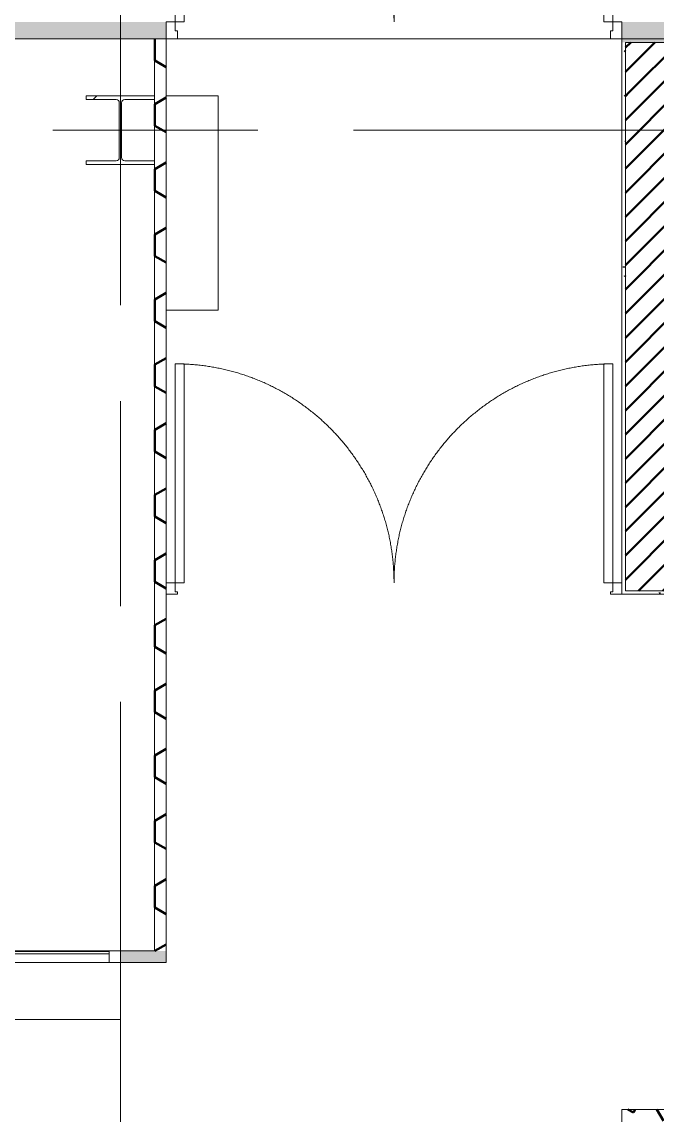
# Model space of a CAD drawing. Header units: millimetres. Extents: x -76261 to 649593, y -304265 to 60256.
# Drawn here: x 77268 to 80054, y -4320 to 475 of the extents above; entities that cross this region are included whole.
import ezdxf

# ---------------------------------------------------------------- set-up
doc = ezdxf.new("R2010")
doc.units = ezdxf.units.MM
doc.header["$LTSCALE"] = 2000
doc.header["$MEASUREMENT"] = 0
for name, pattern in [('Centre', [6.9, 4, -0.7, 1.5, -0.7]), ('Dash', [6, 3, -3]), ('Hidden 1_0mm', [1.6, 1, -0.6])]:
    doc.linetypes.add(name, pattern=pattern)
doc.layers.get('0').update_dxf_attribs({"linetype": 'CONTINUOUS'})
for name, color, linetype, lineweight in [('A-DETL-GENF', 8, 'CONTINUOUS', 15), ('A-DETL-GENF-HDLN', 8, 'Dash', 15), ('A-DOOR', 8, 'CONTINUOUS', 15), ('A-GLAZ', 8, 'CONTINUOUS', 15), ('A-WALL', 8, 'CONTINUOUS', 15), ('A-WALL-PATT', 8, 'CONTINUOUS', 50), ('G-IMPT', 8, 'CONTINUOUS', 15), ('I-FURN', 8, 'Hidden 1_0mm', 15), ('I-WALL', 8, 'CONTINUOUS', 15), ('S-COLS', 8, 'CONTINUOUS', 15), ('S-GRID', 14, 'CONTINUOUS', 15)]:
    doc.layers.add(name, color=color, linetype=linetype, lineweight=lineweight)
pattern_1 = [(45, (150192.53, 42001.635), (-53.03301, 53.03301), [])]

# ---------------------------------------------------------------- blocks, each defined once
blk = doc.blocks.new('AD_UK Beams-Column - SC1-300_300_10_16-V22-2nd FLOOR PLAN')
at = {"layer": 'S-COLS'}
h = blk.add_hatch(dxfattribs=at)
h.set_pattern_fill('FP_62', color=256, style=0, pattern_type=2)
h.set_pattern_definition([(45, (72492.53, 42001.64), (-371.231, 371.231), []), (45, (72492.53, 42564.14), (-371.231, 371.231), [])])
h.paths.add_polyline_path([(-150, -150), (150, -150), (150, -134), (19, -134), (9.1, -129.9), (5, -120), (5, 120), (9.1, 129.9), (19, 134), (150, 134), (150, 150), (-150, 150), (-150, 134), (-19, 134), (-9.1, 129.9), (-5, 120), (-5, -120), (-9.1, -129.9), (-19, -134), (-150, -134)], flags=0)
for p, q in [((150, 150), (-150, 150)), ((-150, 150), (-150, 134)), ((150, 134), (150, 150)), ((-150, 134), (-19, 134)), ((-5, 120), (-5, -120)), ((5, -120), (5, 120)), ((19, 134), (150, 134)), ((-19, -134), (-150, -134)), ((-150, -134), (-150, -150)), ((150, -134), (19, -134)), ((150, -150), (150, -134)), ((-150, -150), (150, -150))]:
    blk.add_line(p, q, dxfattribs=at)
for centre, start, end in [((-19, 120), 0, 90), ((19, 120), 90, 180), ((-19, -120), 270, 0), ((19, -120), 180, 270)]:
    blk.add_arc(centre, 14, start, end, dxfattribs=at)
blk = doc.blocks.new('LS-Office-S_rvt-1-2nd FLOOR PLAN')
blk.add_blockref('AD_UK Beams-Column - SC1-300_300_10_16-V22-2nd FLOOR PLAN', (-72492.5, -42001.6))
blk = doc.blocks.new('PD-2CANH - CUA THONG NHA XUONG-10863104-2nd FLOOR PLAN')
at = {"layer": 'A-DETL-GENF'}
for p, q in [((-681, -37.5), (-721, -37.5)), ((-721, -997.5), (-721, -37.5)), ((-681, -997.5), (-681, -37.5)), ((1159, -37.5), (1199, -37.5)), ((1159, -997.5), (1159, -37.5)), ((1199, -997.5), (1199, -37.5)), ((-681, -997.5), (-721, -997.5)), ((1159, -997.5), (1199, -997.5))]:
    blk.add_line(p, q, dxfattribs=at)
at = {"layer": 'A-DETL-GENF-HDLN'}
for centre, start, end in [((-721, -37.5), 270, 360), ((1199, -37.5), 180, 270)]:
    blk.add_arc(centre, 960, start, end, dxfattribs=at)
at = {"layer": 'A-DOOR'}
for p, q in [((-761, 37.5), (-711, 37.5)), ((-761, -37.5), (-761, 37.5)), ((-721, 2.5), (-721, -37.5)), ((-711, 2.5), (-721, 2.5)), ((-711, 37.5), (-711, 2.5)), ((1189, 37.5), (1239, 37.5)), ((1189, 2.5), (1189, 37.5)), ((1199, 2.5), (1189, 2.5)), ((1199, -37.5), (1199, 2.5)), ((1239, 37.5), (1239, -37.5)), ((-721, -37.5), (-761, -37.5)), ((1239, -37.5), (1199, -37.5))]:
    blk.add_line(p, q, dxfattribs=at)
blk = doc.blocks.new('Book_Shelf_771 - 12ZBKS05_dwg-10708863-2nd FLOOR PLAN')
at = {"layer": 'G-IMPT'}
for p, q in [((0, 939.8), (228.6, 939.8)), ((228.6, 0), (228.6, 939.8)), ((0, 0), (228.6, 0))]:
    blk.add_line(p, q, dxfattribs=at)
blk = doc.blocks.new('Book_Shelf_771 - Book_Shelf_771-10708869-2nd FLOOR PLAN')
blk.add_blockref('Book_Shelf_771 - 12ZBKS05_dwg-10708863-2nd FLOOR PLAN', (0, 0))
blk = doc.blocks.new('PD-2CANH - PANEL 2000X2200-10704735-2nd FLOOR PLAN')
at = {"layer": 'A-DETL-GENF'}
for p, q in [((-681, -25), (-721, -25)), ((-721, -985), (-721, -25)), ((-681, -985), (-681, -25)), ((1159, -25), (1199, -25)), ((1159, -985), (1159, -25)), ((1199, -985), (1199, -25)), ((-681, -985), (-721, -985)), ((1159, -985), (1199, -985))]:
    blk.add_line(p, q, dxfattribs=at)
at = {"layer": 'A-DETL-GENF-HDLN'}
for centre, start, end in [((-721, -25), 270, 360), ((1199, -25), 180, 270)]:
    blk.add_arc(centre, 960, start, end, dxfattribs=at)
at = {"layer": 'A-DOOR'}
for p, q in [((-761, 25), (-711, 25)), ((-761, -25), (-761, 25)), ((-721, 15), (-721, -25)), ((-711, 15), (-721, 15)), ((-711, 25), (-711, 15)), ((1189, 25), (1239, 25)), ((1189, 15), (1189, 25)), ((1199, 15), (1189, 15)), ((1199, -25), (1199, 15)), ((1239, 25), (1239, -25)), ((-721, -25), (-761, -25)), ((1239, -25), (1199, -25))]:
    blk.add_line(p, q, dxfattribs=at)
blk = doc.blocks.new('WPVC-2000X200-2 LOP - FIX-2000X2000-9839258-2nd FLOOR PLAN')
at = {"layer": 'A-GLAZ'}
for p, q in [((1000, 275), (-1000, 275)), ((-1000, 275), (-1000, 25)), ((1000, 25), (1000, 275)), ((-1000, 25), (1000, 25)), ((-1000, 25), (-1000, -25)), ((-950, -25), (-950, 25)), ((950, 25), (950, -25)), ((1000, -25), (1000, 25)), ((-1000, -25), (-950, -25)), ((950, -12.2), (-950, -12.2)), ((-950, -12.2), (-950, -22.2)), ((-950, -22.2), (950, -22.2)), ((-950, -25), (950, -25)), ((950, -22.2), (950, -12.2)), ((950, -25), (1000, -25))]:
    blk.add_line(p, q, dxfattribs=at)
blk = doc.blocks.new('Xrexf_Office')
at = {"layer": 'A-WALL-PATT'}
h = blk.add_hatch(dxfattribs=at)
h.set_pattern_fill('FP_1', color=256, style=0, pattern_type=2)
h.set_pattern_definition([(180, (80675, 475), (-142.875, -82.489), [95.25, -190.5]), (300, (80675, 475), (142.87507, -82.4889), [95.25, -190.5]), (240, (80675, 475), (7e-05, -164.9779), [0, -190.5, 95.25, 0])])
h.paths.add_polyline_path([(95660, 400), (95660, 475), (79900, 475), (79900, 400), (95610, 400)], flags=0)
h.paths.add_polyline_path([(66300, 400), (77900, 400), (77900, 475), (65740, 475), (65740, 400), (65790, 400)], flags=0)
h = blk.add_hatch(dxfattribs=at)
h.set_pattern_fill('FP_23', color=256, style=0, pattern_type=2)
h.set_pattern_definition([(270, (77850, -1600), (82.489, -142.875), [95.25, -190.5]), (30, (77850, -1600), (82.489, 142.875), [95.25, -190.5]), (330, (77850, -1600), (164.978, 7e-05), [0, -190.5, 95.25, 0])])
h.paths.add_polyline_path([(77850, -3600), (77900, -3600), (77900, 400), (77850, 400), (77850, -2984.3)], flags=0)
h = blk.add_hatch(dxfattribs=at)
h.set_pattern_fill('FP_31', color=256, angle=-322.5, style=0, pattern_type=2)
h.set_pattern_definition([(217.5, (82600, 400), (4.7995, -146.824), [5.029, -110.795, 5.029, -124.511, -123.825]), (217.5, (82600, 400), (4.7995, -146.824), [-245.364, 5.029, -118.796]), (187.5, (82600, 400), (-134.857, -215.047), [5.029, -57.455, 5.029, -99.365, -40.005]), (187.5, (82600, 400), (-134.857, -215.047), [-166.878, 5.029, -34.976]), (147.5, (82693.73, 400), (-237.298, -0.4316), [5.029, -33.071, 5.029, -132.131, -179.07]), (147.5, (82693.73, 400), (-237.298, -0.4316), [-175.26, 5.029, -174.041]), (137.5, (82693.73, 400), (-229.067, -66.879), [5.029, -14.021, 5.029, -84.887, -102.87]), (137.5, (82693.73, 400), (-229.067, -66.879), [-108.966, 5.029, -97.841])])
h.paths.add_polyline_path([(85285, 385), (85300, 385), (85300, 400), (79900, 400), (79900, 385), (84968.9, 385)], flags=0)
h = blk.add_hatch(dxfattribs=at)
h.set_pattern_fill('FP_36', color=256, angle=37.5, style=0, pattern_type=2)
h.set_pattern_definition([(127.5, (80150, -942.5), (-146.824, -4.8), [5.029, -110.795, 5.029, -124.511, -123.825]), (127.5, (80150, -942.5), (-146.824, -4.8), [-245.364, 5.029, -118.796]), (97.5, (80150, -942.5), (-215.047, 134.857), [5.029, -57.455, 5.029, -99.365, -40.005]), (97.5, (80150, -942.5), (-215.047, 134.857), [-166.878, 5.029, -34.976]), (57.5, (80150, -1036.23), (-0.432, 237.298), [5.029, -33.071, 5.029, -132.131, -179.07]), (57.5, (80150, -1036.23), (-0.432, 237.298), [-175.26, 5.029, -174.041]), (47.5, (80150, -1036.23), (-66.88, 229.067), [5.029, -14.021, 5.029, -84.887, -102.87]), (47.5, (80150, -1036.23), (-66.88, 229.067), [-108.966, 5.029, -97.841])])
h.paths.add_polyline_path([(79900, -2035), (79915, -2035), (79915, 385), (79900, 385), (79900, -2025)], flags=0)
h = blk.add_hatch(dxfattribs=at)
h.set_pattern_fill('FP_32', color=256, style=0, pattern_type=2)
h.set_pattern_definition(pattern_1)
h.paths.add_polyline_path([(85285, 165), (85285, 385), (79915, 385), (79915, 165), (85065, 165)], flags=0)
h = blk.add_hatch(dxfattribs=at)
h.set_pattern_fill('FP_32', color=256, style=0, pattern_type=2)
h.set_pattern_definition(pattern_1)
h.paths.add_polyline_path([(80135, -2020), (80135, 165), (79915, 165), (79915, -2020)], flags=0)
h = blk.add_hatch(dxfattribs=at)
h.set_pattern_fill('FP_37', color=256, angle=-322.5, style=0, pattern_type=2)
h.set_pattern_definition([(217.5, (82600, -1895), (4.7995, -146.824), [5.029, -110.795, 5.029, -124.511, -123.825]), (217.5, (82600, -1895), (4.7995, -146.824), [-245.364, 5.029, -118.796]), (187.5, (82600, -1895), (-134.857, -215.047), [5.029, -57.455, 5.029, -99.365, -40.005]), (187.5, (82600, -1895), (-134.857, -215.047), [-166.878, 5.029, -34.976]), (147.5, (82693.73, -1895), (-237.298, -0.4316), [5.029, -33.071, 5.029, -132.131, -179.07]), (147.5, (82693.73, -1895), (-237.298, -0.4316), [-175.26, 5.029, -174.041]), (137.5, (82693.73, -1895), (-229.067, -66.879), [5.029, -14.021, 5.029, -84.887, -102.87]), (137.5, (82693.73, -1895), (-229.067, -66.879), [-108.966, 5.029, -97.841])])
h.paths.add_polyline_path([(81260, -2035), (85050, -2035), (85050, -2020), (81245, -2020), (81245, -2035)], flags=0)
h.paths.add_polyline_path([(80160, -2035), (80160, -2020), (79915, -2020), (79915, -2035), (80150, -2035)], flags=0)
h.paths.add_polyline_path([(81135, -2035), (81135, -2020), (81060, -2020), (81060, -2035), (81120, -2035)], flags=0)
h = blk.add_hatch(dxfattribs=at)
h.set_pattern_fill('FP_22', color=256, style=0, pattern_type=2)
h.set_pattern_definition([(180, (71845, -3600), (-142.875, -82.489), [95.25, -190.5]), (300, (71845, -3600), (142.8751, -82.4889), [95.25, -190.5]), (240, (71845, -3600), (7e-05, -164.9779), [0, -190.5, 95.25, 0])])
h.paths.add_polyline_path([(77700, -3650), (77900, -3650), (77900, -3600), (77700, -3600), (77700, -3625)], flags=0)
h.paths.add_polyline_path([(75700, -3650), (75700, -3600), (75550, -3600), (75550, -3650)], flags=0)
h.paths.add_polyline_path([(74550, -3650), (74550, -3600), (74100, -3600), (74100, -3650)], flags=0)
h.paths.add_polyline_path([(72825, -3650), (73100, -3650), (73100, -3600), (72825, -3600), (72825, -3625)], flags=0)
h.paths.add_polyline_path([(70300, -3650), (70825, -3650), (70825, -3600), (70300, -3600), (70300, -3625)], flags=0)
h.paths.add_polyline_path([(68545, -3650), (69300, -3650), (69300, -3600), (68545, -3600), (68545, -3625)], flags=0)
h.paths.add_polyline_path([(65790, -3650), (66545, -3650), (66545, -3600), (65790, -3600), (65790, -3625)], flags=0)
h = blk.add_hatch(dxfattribs=at)
h.set_pattern_fill('FP_16', color=256, style=0, pattern_type=2)
h.set_pattern_definition([(90, (79950, -7547.5), (-82.489, 142.875), [95.25, -190.5]), (210, (79950, -7547.5), (-82.4889, -142.875), [95.25, -190.5]), (150, (79950, -7547.5), (-164.9779, -7e-05), [0, -190.5, 95.25, 0])])
h.paths.add_polyline_path([(79900, -10800), (79950, -10800), (79950, -9775), (79900, -9775), (79900, -10362.5)], flags=0)
h.paths.add_polyline_path([(79925, -7775), (79950, -7775), (79950, -6550), (79900, -6550), (79900, -7775)], flags=0)
h.paths.add_polyline_path([(79900, -5550), (79950, -5550), (79950, -4295), (79900, -4295), (79900, -5443.7)], flags=0)
h = blk.add_hatch(dxfattribs=at)
h.set_pattern_fill('FP_40', color=256, style=0, pattern_type=2)
h.set_pattern_definition([(180, (82625, -4295), (-142.875, -82.489), [95.25, -190.5]), (300, (82625, -4295), (142.875, -82.489), [95.25, -190.5]), (240, (82625, -4295), (7e-05, -164.978), [0, -190.5, 95.25, 0])])
h.paths.add_polyline_path([(85300, -4345), (85300, -4295), (79950, -4295), (79950, -4345), (84305.4, -4345)], flags=0)
at = {"layer": 'A-WALL'}
for p, q in [((74350, 400), (77850, 400)), ((77900, 400), (77850, 400)), ((79850, 400), (77950, 400)), ((79900, 400), (85300, 400)), ((79900, 400), (79900, -1985)), ((85285, 385), (79915, 385)), ((79915, -2020), (79915, 385)), ((79900, -2035), (80160, -2035)), ((80160, -2020), (79915, -2020))]:
    blk.add_line(p, q, dxfattribs=at)
at = {"layer": 'I-WALL'}
for p, q in [((77850, 400), (77850, 150)), ((77900, -1985), (77900, 400)), ((77850, 134), (77850, -134)), ((77850, -150), (77850, -3600)), ((77900, -3650), (77900, -2035)), ((77850, -3600), (77700, -3600)), ((77700, -3650), (77900, -3650)), ((79900, -4295), (79900, -5550)), ((85050, -4295), (79900, -4295))]:
    blk.add_line(p, q, dxfattribs=at)
at = {"layer": 'S-GRID', "linetype": 'Centre', "ltscale": 0.3}
for p, q in [((77700, 5772), (77700, -18829.6)), ((58022.7, 0), (99139, 0))]:
    blk.add_line(p, q, dxfattribs=at)
blk.add_blockref('LS-Office-S_rvt-1-2nd FLOOR PLAN', (150192.5, 42001.6))
at = {"layer": 'A-DOOR', "rotation": 180}
for name, p in [('PD-2CANH - CUA THONG NHA XUONG-10863104-2nd FLOOR PLAN', (79139, 437.5)), ('PD-2CANH - PANEL 2000X2200-10704735-2nd FLOOR PLAN', (79139, -2010))]:
    blk.add_blockref(name, p, dxfattribs=at)
at = {"layer": 'A-GLAZ', "rotation": 180}
blk.add_blockref('WPVC-2000X200-2 LOP - FIX-2000X2000-9839258-2nd FLOOR PLAN', (76700, -3625), dxfattribs=at)
at = {"layer": 'I-FURN'}
blk.add_blockref('Book_Shelf_771 - Book_Shelf_771-10708869-2nd FLOOR PLAN', (77900, -789.8), dxfattribs=at)

msp = doc.modelspace()

# ---------------------------------------------------------------- block references
at = {"linetype": 'ByBlock'}
msp.add_blockref('Xrexf_Office', (0, 0), dxfattribs=at)

doc.saveas('drawing.dxf')
